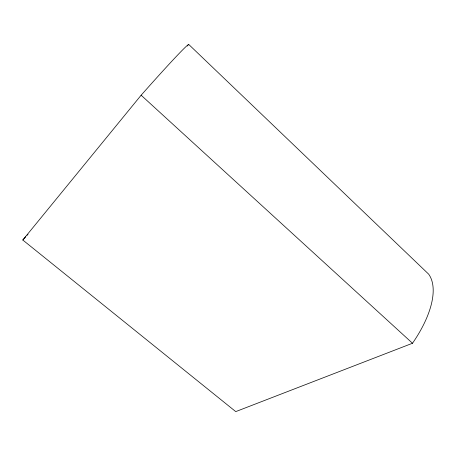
<?xml version="1.0" encoding="UTF-8"?>
<svg xmlns="http://www.w3.org/2000/svg" width="456" height="456" viewBox="0 0 456 456"><rect width="100%" height="100%" fill="white"/><g stroke="black" fill="none" stroke-linecap="round" stroke-linejoin="round"><path stroke-width="0.68" d="M22.8 240.016L141.132 95.218A98.724 2.856 -49 0 1 188.681 44.392L428.657 274.147A88.031 40.801 -47.1 0 1 412.503 343.254L235.746 411.608L22.8 240.016L25.644 236.881M187.319 46.033L188.681 44.392M27.069 235.313L28.015 234.27M141.132 95.218L412.503 343.254"/></g></svg>
